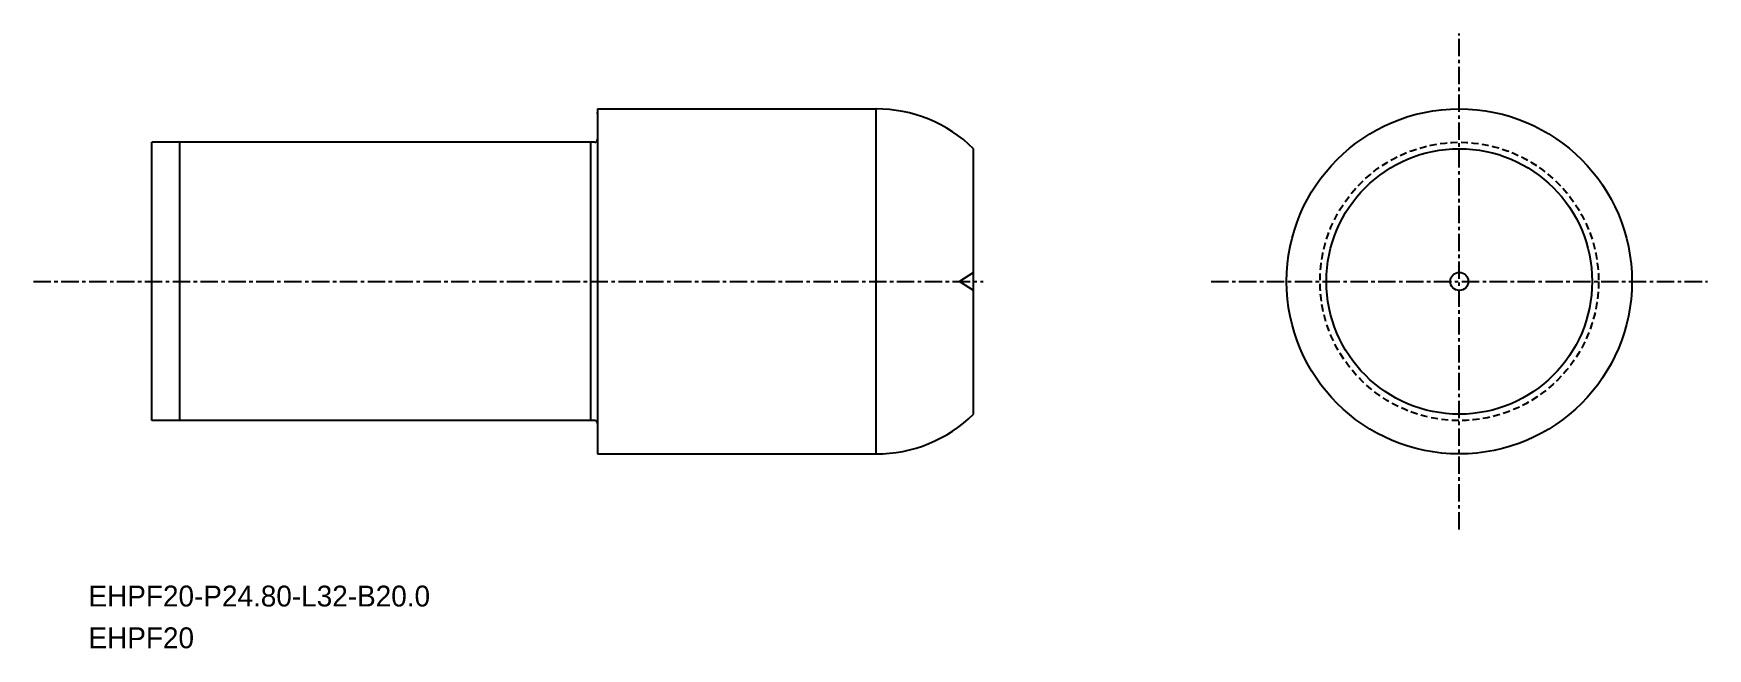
# Model space of a CAD drawing. Extents: x -1903 to -1783, y -911 to -866.
import ezdxf

# ---------------------------------------------------------------- set-up
doc = ezdxf.new("R2010")
doc.units = 0
doc.linetypes.add('CENTER', pattern=[2, 1.25, -0.25, 0.25, -0.25])
doc.linetypes.add('DASHED', pattern=[0.75, 0.5, -0.25])
doc.layers.get('0').update_dxf_attribs({"linetype": 'CONTINUOUS'})
doc.layers.add('CENTER', color=1, linetype='CENTER')

msp = doc.modelspace()

# ---------------------------------------------------------------- linework, layer by layer
at = {"color": 7, "linetype": 'CONTINUOUS'}
for p, q in [((-1862.86, -871.78), (-1862.86, -896.58)), ((-1862.86, -871.78), (-1842.86, -871.78)), ((-1862.86, -872.13), (-1862.86, -872.03)), ((-1842.86, -896.58), (-1842.86, -871.78)), ((-1863.06, -874.18), (-1894.86, -874.18)), ((-1894.86, -894.18), (-1894.86, -874.18)), ((-1892.86, -894.18), (-1892.86, -874.18)), ((-1863.36, -874.18), (-1863.36, -894.18)), ((-1835.86, -893.72), (-1835.86, -874.64)), ((-1863.06, -894.18), (-1894.86, -894.18)), ((-1862.86, -896.58), (-1842.86, -896.58))]:
    msp.add_line(p, q, dxfattribs=at)
at = {"color": 3}
for p in [(-1835.86, -883.53), (-1835.86, -884.83)]:
    msp.add_line(p, (-1836.86, -884.18), dxfattribs=at)
at = {"color": 7, "linetype": 'CONTINUOUS'}
msp.add_circle((-1800.98, -884.18), 12.4, dxfattribs=at)
at = {"color": 3, "linetype": 'DASHED'}
msp.add_circle((-1800.98, -884.18), 10, dxfattribs=at)
for radius in [9.54, 0.648]:
    msp.add_circle((-1800.98, -884.18), radius)
for centre, start, end in [((-1842.86, -881.78), 45.573, 90), ((-1842.86, -886.58), 270, 314.427)]:
    msp.add_arc(centre, 10, start, end)
at = {"color": 7, "linetype": 'CONTINUOUS'}
for centre, start, end in [((-1863.06, -873.98), 270, 0), ((-1863.06, -894.38), 0, 90)]:
    msp.add_arc(centre, 0.2, start, end, dxfattribs=at)
at = {"layer": 'CENTER', "color": 1, "linetype": 'CENTER'}
for p, q in [((-1800.98, -902), (-1800.98, -866.36)), ((-1903.36, -884.18), (-1835.16, -884.18)), ((-1818.8, -884.18), (-1783.16, -884.18))]:
    msp.add_line(p, q, dxfattribs=at)

# ---------------------------------------------------------------- texts
for s, p in [('EHPF20-P24.80-L32-B20.0', (-1899.41, -907.54)), ('EHPF20', (-1899.41, -910.54))]:
    msp.add_text(s, height=1.5).set_placement(p)

doc.saveas('drawing.dxf')
